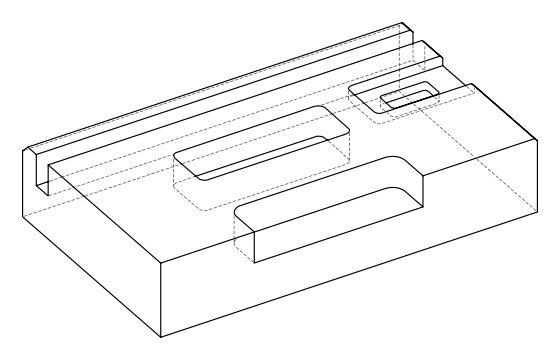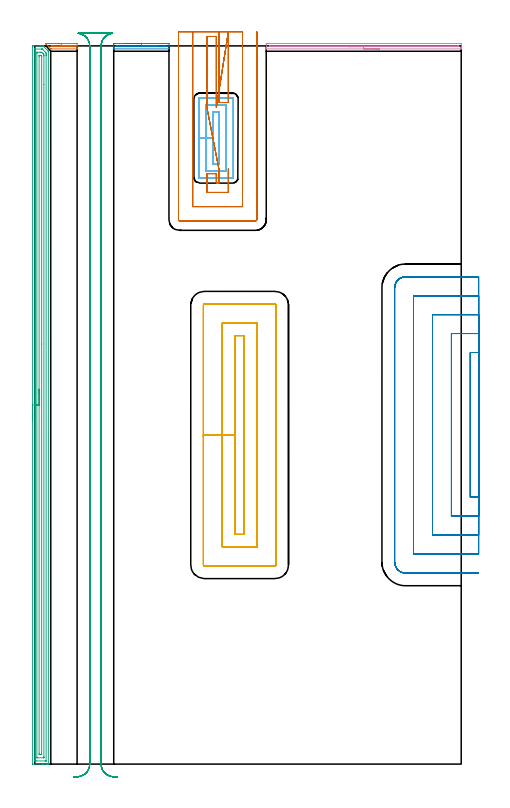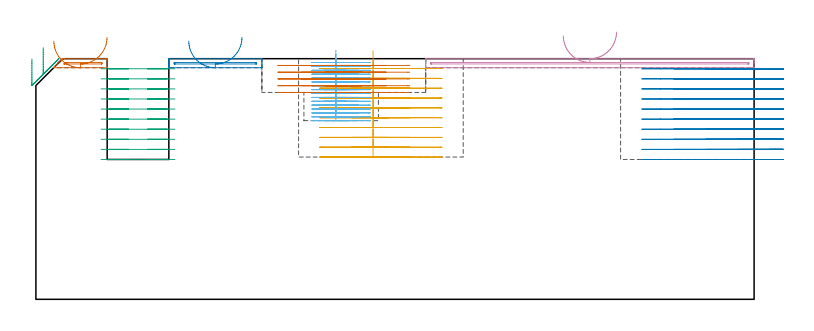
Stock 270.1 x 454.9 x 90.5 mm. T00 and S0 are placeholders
(PLAN: 9 operations, 4 tool changes, 124.4 min)
(1 AREA_MILL | FG_CHAMFER_SURFACE | UGT0205_001 | 0.44 min | 144 mm3)
(2 AREA_MILL_1 | FG_CHAMFER_SURFACE_1 | UGT0205_001 | 0.71 min | 230 mm3)
(3 AREA_MILL_2 | FG_CHAMFER_SURFACE_2 | UGT0205_001 | 14.76 min | 23176 mm3)
(4 AREA_MILL_3 | FG_CHAMFER_SURFACE_3 | UGT0205_001 | 2.12 min | 732 mm3)
(5 MILL_RECTANGULAR_POCKET | POCKET_RECTANGULAR_STRAIGHT | NXT0201_012 | Follow Part, ap 4, ae 75% | 21.76 min | 414283 mm3)
(6 MILL_RECTANGULAR_POCKET_1 | POCKET_RECTANGULAR_STRAIGHT_1 | UGT0201_124 | Follow Part, ap 1.5, ae 75% | 11.98 min | 36951 mm3)
(7 MILL_SLOT | SLOT_PARTIAL_RECTANGULAR | NXT0201_011 | Follow Part, ap 3, ae 75% | 10.03 min | 70949 mm3)
(8 MILL_SLOT_1 | SLOT_PARTIAL_RECTANGULAR_1 | NXT0201_012 | Follow Part, ap 4, ae 75% | 42.77 min | 383954 mm3)
(9 MILL_RECTANGULAR_SLOT | SLOT_RECTANGULAR | NXT0201_012 | Follow Part, ap 4, ae 75% | 19.85 min | 400042 mm3)
(TOOL UGT0205_001 | Chamfer Mill 20 x 3 x 45 deg. | D20 FL50 Z2)
(TOOL NXT0201_012 | ENDMILL 16mm [2P460-1600-NA 1630] | D16 FL38 Z6)
(TOOL UGT0201_124 | Carbide End Mill 6.0 | D6 FL15 Z4)
(TOOL NXT0201_011 | ENDMILL 12mm [2P460-1200-NA 1630] | D12 FL38 Z6)
(OP 1 AREA_MILL)
G17 G21 G94 G90
T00 M6
G54
G17 G0 G90 X6.75 Y456.4 S1061 M3
G43 Z100.5 H0
Z97.1
G94 G1 X6.788 Z96.228 F250.
X6.902 Z95.364
X7.091 Z94.512
X7.353 Z93.68
X7.687 Z92.874
X8.09 Z92.1
X8.558 Z91.364
X9.09 Z90.672
X9.679 Z90.029
X10.322 Z89.44
X11.014 Z88.908
X11.75 Z88.44
X12.524 Z88.037
X13.33 Z87.703
X14.162 Z87.441
X15.014 Z87.252
X15.878 Z87.138
X16.75 Z87.1
X26.789
X26.798 Y456.398 Z87.101
X26.8 Y456.32 Z87.179
Y453.385 Z90.115
Y453.348 Z90.152
X26.79 Y453.007 Z90.493
X26.403 Y453. Z90.5
X10.607
X10.1 Y453.005 Z90.495
X10.095 Y453.007 Z90.493
X10.065 Y453.035 Z90.465
X10.002 Y453.098 Z90.402
X7.049 Y456.051 Z87.449
X6.804 Y456.299 Z87.2
X6.719 Y456.392 Z87.105
X6.804 Y456.4 Z87.1
X16.75
Y454.986 Z88.514
X24.648 Y454.985 Z88.515
X24.743 Y454.984 Z88.516
X24.777 Y454.982 Z88.518
X24.788 Y454.98 Z88.52
X24.791 Y454.952 Z88.548
X24.796 Y454.852 Z88.648
X24.799 Y454.7 Z88.8
X24.797 Y454.624 Z88.876
X24.793 Y454.548 Z88.952
X24.782 Y454.421 Z89.079
X24.648 Y454.418 Z89.082
X24.494 Y454.415 Z89.085
X24.343
X23.77 Y454.414 Z89.086
X12.057
X11.485 Y454.416 Z89.084
X11.328 Y454.418 Z89.082
X11.299 Y454.421 Z89.079
X10.607 Y454.949 Z88.551
X10.586 Y454.971 Z88.529
X10.584 Y454.974 Z88.526
X10.607 Y454.979 Z88.521
X10.764 Y454.982 Z88.518
X11.332 Y454.985 Z88.515
X11.485 Y454.986 Z88.514
X16.75
X17.622 Z88.552
X18.487 Z88.666
X19.338 Z88.855
X20.17 Z89.117
X20.976 Z89.451
X21.75 Z89.854
X22.486 Z90.323
X23.178 Z90.854
X23.821 Z91.443
X24.41 Z92.086
X24.942 Z92.778
X25.41 Z93.514
X25.813 Z94.288
X26.147 Z95.094
X26.409 Z95.926
X26.598 Z96.778
X26.712 Z97.643
X26.75 Z98.514
G0 Z100.5
M5
M2
(OP 2 AREA_MILL_1)
G17 G21 G94 G90
T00 M6
G54
G17 G0 G90 X57.5 Y456.4 S1061 M3
G43 Z100.5 H0
Z97.1
G94 G1 X57.538 Z96.228 F250.
X57.652 Z95.364
X57.841 Z94.512
X58.103 Z93.68
X58.437 Z92.874
X58.84 Z92.1
X59.308 Z91.364
X59.84 Z90.672
X60.429 Z90.029
X61.072 Z89.44
X61.764 Z88.908
X62.5 Z88.44
X63.274 Z88.037
X64.08 Z87.703
X64.912 Z87.441
X65.763 Z87.252
X66.628 Z87.138
X67.5 Z87.1
X84.421
X84.671 Y456.398 Z87.102
X84.998 Y456.391 Z87.105
X85. Y456.278 Z87.219
Y455.138 Z88.358
Y454.611 Z88.888
Y453.912 Z89.587
Y453.231 Z90.267
X84.998 Y453.114 Z90.378
X84.99 Y453.002 Z90.489
X84.866 Y453. Z90.5
X50.134
X50.01 Y453.002 Z90.489
X50.002 Y453.114 Z90.378
X50. Y453.231 Z90.267
Y453.912 Z89.587
Y454.611 Z88.888
Y455.138 Z88.358
Y455.402 Z88.095
Y456.015 Z87.482
Y456.278 Z87.219
X50.002 Y456.391 Z87.105
X50.329 Y456.4 Z87.1
X67.5
Y454.986 Z88.514
X82.64 Y454.985 Z88.515
X82.797 Y454.983 Z88.517
X82.965 Y454.979 Z88.521
X82.99 Y454.925 Z88.575
X82.997 Y454.787 Z88.713
X82.996 Y454.523 Z88.977
X82.994 Y454.464 Z89.036
X82.99 Y454.423 Z89.077
X82.929 Y454.421 Z89.079
X82.64 Y454.416 Z89.084
X82.484 Y454.415 Z89.085
X82.33 Y454.414 Z89.086
X52.941
X52.36 Y454.416 Z89.084
X52.202 Y454.417 Z89.083
X52.035 Y454.421 Z89.079
X52.01 Y454.475 Z89.025
X52.004 Y454.612 Z88.888
X52.009 Y454.856 Z88.644
X52.013 Y454.979 Z88.521
X52.046 Y454.981 Z88.519
X52.129 Y454.984 Z88.516
X52.297 Y454.985 Z88.515
X52.36 Y454.986 Z88.514
X67.5
X68.372 Z88.552
X69.236 Z88.666
X70.088 Z88.855
X70.92 Z89.117
X71.726 Z89.451
X72.5 Z89.854
X73.236 Z90.323
X73.928 Z90.854
X74.571 Z91.443
X75.16 Z92.086
X75.692 Z92.778
X76.16 Z93.514
X76.563 Z94.288
X76.897 Z95.094
X77.159 Z95.926
X77.348 Z96.778
X77.462 Z97.643
X77.5 Z98.514
G0 Z100.5
M5
M2
(OP 3 AREA_MILL_2)
G17 G21 G94 G90
T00 M6
G54
G17 G0 G90 X-1.5 Y217.45 S1061 M3
G43 Z100.5 H0
Z90.4
G94 G1 Y217.488 Z89.528 F250.
Y217.602 Z88.663
Y217.791 Z87.812
Y218.053 Z86.98
Y218.387 Z86.174
Y218.79 Z85.4
Y219.258 Z84.664
Y219.79 Z83.972
Y220.379 Z83.329
Y221.022 Z82.74
Y221.714 Z82.208
Y222.45 Z81.74
Y223.224 Z81.337
Y224.03 Z81.003
Y224.862 Z80.741
Y225.714 Z80.552
Y226.578 Z80.438
Y227.45 Z80.4
Y453.986
X-1.499 Y454.286 Z80.401
X-1.493 Y454.872 Z80.404
X-1.491 Y454.893 Z80.405
X-0.908 Y454.9 Z80.989
X1.767 Z83.662
X3.216 Z85.112
X3.55 Z85.445
X4.218 Z86.118
X4.999 Z86.898
X5.052 Z86.949
X5.169 Y454.897 Z87.061
X5.212 Y454.89 Z87.104
X5.333 Y454.767 Z87.231
X5.368 Y454.733 Z87.266
X8.453 Y451.647 Z90.352
X8.493 Y451.607 Z90.392
X8.595 Y451.505 Z90.491
X8.6 Y450.714 Z90.5
Y0.167
X8.597 Y0.01 Z90.488
X8.547 Y0.008 Z90.439
X8.156 Y0. Z90.055
X7.784 Z89.684
X7.116 Z89.011
X5.89 Z87.787
X5.333 Z87.227
X4.72 Z86.615
X-1.187 Y0.001 Z80.711
X-1.492 Y0.01 Z80.406
X-1.499 Y0.314 Z80.399
Y0.329
X-1.5 Y227.45 Z80.4
X-0.086 Z81.814
X-0.085 Y452.64 Z81.815
X-0.082 Y452.779 Z81.818
X-0.079 Y452.87 Z81.821
X-0.073 Y452.891 Z81.827
X-0.065 Y452.893 Z81.835
X-0.016 Y452.896 Z81.884
X0.476 Y452.9 Z82.376
X4.442 Y452.899 Z86.342
X4.575 Y452.897 Z86.475
X4.681 Y452.893 Z86.581
X4.749 Y452.889 Z86.649
X4.792 Y452.848 Z86.692
X5.149 Y452.5 Z87.049
X6.225 Y451.425 Z88.125
X6.932 Y450.714 Z88.832
X7.116 Y450.522 Z89.016
X7.179 Y449.821 Z89.079
X7.182 Y449.755 Z89.082
X7.186 Y448.928 Z89.086
Y448.858
X7.185 Y2.261 Z89.085
X7.182 Y2.121 Z89.082
X7.179 Y2.03 Z89.079
X7.173 Y2.009 Z89.073
X7.165 Y2.007 Z89.065
X7.116 Y2.004 Z89.016
X6.624 Y2. Z88.524
X0.875 Z82.775
X0.382 Y2.001 Z82.282
X-0.016 Y2.008 Z81.884
X-0.067 Y2.01 Z81.833
X-0.079 Y2.191 Z81.821
X-0.084 Y2.33 Z81.816
X-0.085 Y2.4 Z81.815
X-0.086 Y227.45 Z81.814
X1.328 Z83.228
X1.329 Y450.26 Z83.229
X1.331 Y450.714 Z83.231
X1.333 Y450.823 Z83.233
X1.335 Y450.874 Z83.235
X1.346 Y450.89 Z83.246
X1.396 Y450.893 Z83.296
X1.582 Y450.899 Z83.482
X3.365 Z85.265
X3.55 Y450.898 Z85.45
X4.266 Y450.89 Z86.166
X4.442 Y450.75 Z86.342
X4.484 Y450.714 Z86.384
X5.333 Y449.866 Z87.233
X5.377 Y449.821 Z87.277
X5.764 Y449.389 Z87.664
X5.768 Y448.928 Z87.668
X5.771 Y448.489 Z87.671
X5.772 Y430.31 Z87.672
X5.771 Y4.64 Z87.671
X5.769 Y4.186 Z87.669
X5.767 Y4.077 Z87.667
X5.765 Y4.026 Z87.665
X5.754 Y4.01 Z87.654
X5.704 Y4.007 Z87.604
X5.518 Y4.001 Z87.418
X1.581 Z83.481
X1.457 Y4.003 Z83.357
X1.359 Y4.007 Z83.259
X1.334 Y4.011 Z83.234
X1.332 Y4.016 Z83.232
X1.33 Y4.04 Z83.23
X1.329 Y4.186 Z83.229
X1.328 Y227.45 Z83.228
X2.743 Z84.643
Y448.035
X2.748 Y448.838 Z84.648
X2.749 Y448.888 Z84.649
X2.795 Y448.891 Z84.695
X2.902 Y448.896 Z84.802
X3.118 Y448.899 Z85.018
X3.55 Y448.9 Z85.45
X3.578 Z85.478
X3.786 Y448.893 Z85.686
X3.836 Y448.89 Z85.736
X3.896 Y448.843 Z85.796
X3.983 Y448.762 Z85.883
X4.112 Y448.635 Z86.012
X4.257 Y448.487 Z86.157
X4.35 Y448.389 Z86.25
X4.352 Y448.302 Z86.252
X4.356 Y448.12 Z86.256
X4.357 Y266.033 Z86.257
Y6.865
X4.352 Y6.062 Z86.252
X4.35 Y6.012 Z86.25
X4.305 Y6.009 Z86.205
X4.198 Y6.004 Z86.098
X3.982 Y6.001 Z85.882
X3.55 Y6. Z85.45
X3.106 Y6.001 Z85.006
X2.898 Y6.004 Z84.798
X2.794 Y6.007 Z84.694
X2.75 Y6.011 Z84.65
X2.743 Y6.865 Z84.643
Y227.45
Y228.322 Z84.681
Y229.186 Z84.795
Y230.038 Z84.983
Y230.87 Z85.246
Y231.676 Z85.58
Y232.45 Z85.982
Y233.186 Z86.451
Y233.878 Z86.982
Y234.521 Z87.572
Y235.11 Z88.215
Y235.642 Z88.907
Y236.11 Z89.643
Y236.513 Z90.416
Y236.847 Z91.222
Y237.109 Z92.054
Y237.298 Z92.906
Y237.412 Z93.771
Y237.45 Z94.643
G0 Z100.5
M5
M2
(OP 4 AREA_MILL_3)
G17 G21 G94 G90
T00 M6
G54
G17 G0 G90 X218.35 Y453. S1061 M3
G43 Z100.5 H0
G94 G1 X218.312 Z99.628 F250.
X218.198 Z98.763
X218.009 Z97.912
X217.747 Z97.08
X217.413 Z96.274
X217.01 Z95.5
X216.541 Z94.764
X216.01 Z94.072
X215.421 Z93.429
X214.778 Z92.84
X214.086 Z92.308
X213.35 Z91.84
X212.576 Z91.437
X211.77 Z91.103
X210.938 Z90.841
X210.086 Z90.652
X209.222 Z90.538
X208.35 Z90.5
X146.761
X146.61 Y453.002 Z90.488
X146.602 Y453.137 Z90.355
X146.6 Y453.278 Z90.221
Y453.629 Z89.871
Y454.262 Z89.233
Y455.455 Z88.042
X146.605 Y456.015 Z87.479
X146.61 Y456.391 Z87.104
X146.82 Y456.396 Z87.101
X147.207 Y456.4 Z87.1
X269.493
X269.883 Y456.398 Z87.098
X270.089 Y456.397 Z87.097
X270.098 Y456.396 Z87.099
X270.1 Y456.383 Z87.111
Y454.578 Z88.918
Y454.262 Z89.233
Y453.629 Z89.871
Y453.278 Z90.221
X270.098 Y453.137 Z90.355
X270.09 Y453.002 Z90.488
X269.939 Y453. Z90.5
X208.35
Y454.414 Z89.086
X148.993 Y454.415 Z89.085
X148.835 Y454.416 Z89.084
X148.645 Y454.421 Z89.079
X148.609 Y454.425 Z89.075
X148.605 Y454.45 Z89.05
X148.603 Y454.479 Z89.021
X148.601 Y454.646 Z88.854
X148.607 Y454.949 Z88.551
X148.61 Y454.981 Z88.519
X148.612 Y454.982 Z88.518
X148.631 Y454.984 Z88.516
X148.673 Y454.985 Z88.515
X148.757 Y454.986 Z88.514
X267.707 Y454.985 Z88.515
X267.865 Y454.984 Z88.516
X268.055 Y454.979 Z88.521
X268.091 Y454.975 Z88.525
X268.095 Y454.95 Z88.55
X268.097 Y454.921 Z88.579
X268.099 Y454.753 Z88.747
X268.096 Y454.507 Z88.993
X268.093 Y454.444 Z89.056
X268.091 Y454.425 Z89.075
X268.069 Y454.421 Z89.079
X267.998 Y454.419 Z89.081
X267.707 Y454.415 Z89.085
X267.552 Y454.414 Z89.086
X208.35
X207.478 Z89.124
X206.613 Z89.238
X205.762 Z89.427
X204.93 Z89.689
X204.124 Z90.023
X203.35 Z90.426
X202.614 Z90.894
X201.922 Z91.425
X201.279 Z92.015
X200.69 Z92.658
X200.158 Z93.35
X199.69 Z94.086
X199.287 Z94.86
X198.953 Z95.666
X198.691 Z96.498
X198.502 Z97.349
X198.388 Z98.214
X198.35 Z99.086
G0 Z100.5
M5
M2
(OP 5 MILL_RECTANGULAR_POCKET)
G17 G21 G94 G90
T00 M6
G54
G17 G0 G90 X126.8 Y233.455 S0 M3
G43 Z100.5 H1
Z93.5
G94 G1 Y208.45 Z86.8 F250.
Y145.5 F500.
X132.7
Y271.4
X126.8
Y208.45
X118.8
Y137.5
X140.7
Y279.4
X118.8
Y208.45
X106.8
Y126.2
G3 X107.5 Y125.5 R0.7
G1 X152.
G3 X152.7 Y126.2 R0.7
G1 Y290.7
G3 X152. Y291.4 R0.7
G1 X107.5
G3 X106.8 Y290.7 R0.7
G1 Y208.45
Y207.45
G0 X126.8 Y233.455 Z89.8
G1 Y208.45 Z83.1 F250.
Y145.5 F500.
X132.7
Y271.4
X126.8
Y208.45
X118.8
Y137.5
X140.7
Y279.4
X118.8
Y208.45
X106.8
Y126.2
G3 X107.5 Y125.5 R0.7
G1 X152.
G3 X152.7 Y126.2 R0.7
G1 Y290.7
G3 X152. Y291.4 R0.7
G1 X107.5
G3 X106.8 Y290.7 R0.7
G1 Y208.45
Y207.45
G0 X126.8 Y233.455 Z86.1
G1 Y208.45 Z79.4 F250.
Y145.5 F500.
X132.7
Y271.4
X126.8
Y208.45
X118.8
Y137.5
X140.7
Y279.4
X118.8
Y208.45
X106.8
Y126.2
G3 X107.5 Y125.5 R0.7
G1 X152.
G3 X152.7 Y126.2 R0.7
G1 Y290.7
G3 X152. Y291.4 R0.7
G1 X107.5
G3 X106.8 Y290.7 R0.7
G1 Y208.45
Y207.45
G0 X126.8 Y233.455 Z82.4
G1 Y208.45 Z75.7 F250.
Y145.5 F500.
X132.7
Y271.4
X126.8
Y208.45
X118.8
Y137.5
X140.7
Y279.4
X118.8
Y208.45
X106.8
Y126.2
G3 X107.5 Y125.5 R0.7
G1 X152.
G3 X152.7 Y126.2 R0.7
G1 Y290.7
G3 X152. Y291.4 R0.7
G1 X107.5
G3 X106.8 Y290.7 R0.7
G1 Y208.45
Y207.45
G0 X126.8 Y233.455 Z78.7
G1 Y208.45 Z72. F250.
Y145.5 F500.
X132.7
Y271.4
X126.8
Y208.45
X118.8
Y137.5
X140.7
Y279.4
X118.8
Y208.45
X106.8
Y126.2
G3 X107.5 Y125.5 R0.7
G1 X152.
G3 X152.7 Y126.2 R0.7
G1 Y290.7
G3 X152. Y291.4 R0.7
G1 X107.5
G3 X106.8 Y290.7 R0.7
G1 Y208.45
Y207.45
G0 X126.8 Y233.455 Z75.
G1 Y208.45 Z68.3 F250.
Y145.5 F500.
X132.7
Y271.4
X126.8
Y208.45
X118.8
Y137.5
X140.7
Y279.4
X118.8
Y208.45
X106.8
Y126.2
G3 X107.5 Y125.5 R0.7
G1 X152.
G3 X152.7 Y126.2 R0.7
G1 Y290.7
G3 X152. Y291.4 R0.7
G1 X107.5
G3 X106.8 Y290.7 R0.7
G1 Y208.45
Y207.45
G0 X126.8 Y233.455 Z71.3
G1 Y208.45 Z64.6 F250.
Y145.5 F500.
X132.7
Y271.4
X126.8
Y208.45
X118.8
Y137.5
X140.7
Y279.4
X118.8
Y208.45
X106.8
Y126.2
G3 X107.5 Y125.5 R0.7
G1 X152.
G3 X152.7 Y126.2 R0.7
G1 Y290.7
G3 X152. Y291.4 R0.7
G1 X107.5
G3 X106.8 Y290.7 R0.7
G1 Y208.45
Y207.45
G0 X126.8 Y233.455 Z67.6
G1 Y208.45 Z60.9 F250.
Y145.5 F500.
X132.7
Y271.4
X126.8
Y208.45
X118.8
Y137.5
X140.7
Y279.4
X118.8
Y208.45
X106.8
Y126.2
G3 X107.5 Y125.5 R0.7
G1 X152.
G3 X152.7 Y126.2 R0.7
G1 Y290.7
G3 X152. Y291.4 R0.7
G1 X107.5
G3 X106.8 Y290.7 R0.7
G1 Y208.45
Y207.45
G0 X126.8 Y233.455 Z63.9
G1 Y208.45 Z57.2 F250.
Y145.5 F500.
X132.7
Y271.4
X126.8
Y208.45
X118.8
Y137.5
X140.7
Y279.4
X118.8
Y208.45
X106.8
Y126.2
G3 X107.5 Y125.5 R0.7
G1 X152.
G3 X152.7 Y126.2 R0.7
G1 Y290.7
G3 X152. Y291.4 R0.7
G1 X107.5
G3 X106.8 Y290.7 R0.7
G1 Y208.45
Y207.45
G0 X126.8 Y233.455 Z60.2
G1 Y208.45 Z53.5 F250.
Y145.5 F500.
X132.7
Y271.4
X126.8
Y208.45
X118.8
Y137.5
X140.7
Y279.4
X118.8
Y208.45
X106.8
Y126.2
G3 X107.5 Y125.5 R0.7
G1 X152.
G3 X152.7 Y126.2 R0.7
G1 Y290.7
G3 X152. Y291.4 R0.7
G1 X107.5
G3 X106.8 Y290.7 R0.7
G1 Y208.45
Y207.45
G0 Z100.5
M5
M2
(OP 6 MILL_RECTANGULAR_POCKET_1)
G17 G21 G94 G90
T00 M6
G54
G17 G0 G90 X112.931 Y413. S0 M3
G43 Z100.5 H0
Z93.5
G94 G1 X112.8 Z93.465 F250.
Y396.5 Z89.044
Y380. F500.
X116.8
Y413.
X112.8
Y396.5
X108.3
Y375.5
X121.3
Y417.5
X108.3
Y396.5
X103.8
Y371.6
G3 X104.4 Y371. R0.6
G1 X125.2
G3 X125.8 Y371.6 R0.6
G1 Y421.4
G3 X125.2 Y422. R0.6
G1 X104.4
G3 X103.8 Y421.4 R0.6
G1 Y396.5
Y395.5
G0 X112.931 Y413. Z92.044
G1 X112.8 Z92.009 F250.
Y396.5 Z87.587
Y380. F500.
X116.8
Y413.
X112.8
Y396.5
X108.3
Y375.5
X121.3
Y417.5
X108.3
Y396.5
X103.8
Y371.6
G3 X104.4 Y371. R0.6
G1 X125.2
G3 X125.8 Y371.6 R0.6
G1 Y421.4
G3 X125.2 Y422. R0.6
G1 X104.4
G3 X103.8 Y421.4 R0.6
G1 Y396.5
Y395.5
G0 X112.931 Y413. Z90.587
G1 X112.8 Z90.552 F250.
Y396.5 Z86.131
Y380. F500.
X116.8
Y413.
X112.8
Y396.5
X108.3
Y375.5
X121.3
Y417.5
X108.3
Y396.5
X103.8
Y371.6
G3 X104.4 Y371. R0.6
G1 X125.2
G3 X125.8 Y371.6 R0.6
G1 Y421.4
G3 X125.2 Y422. R0.6
G1 X104.4
G3 X103.8 Y421.4 R0.6
G1 Y396.5
Y395.5
G0 X112.931 Y413. Z89.131
G1 X112.8 Z89.096 F250.
Y396.5 Z84.675
Y380. F500.
X116.8
Y413.
X112.8
Y396.5
X108.3
Y375.5
X121.3
Y417.5
X108.3
Y396.5
X103.8
Y371.6
G3 X104.4 Y371. R0.6
G1 X125.2
G3 X125.8 Y371.6 R0.6
G1 Y421.4
G3 X125.2 Y422. R0.6
G1 X104.4
G3 X103.8 Y421.4 R0.6
G1 Y396.5
Y395.5
G0 X112.931 Y413. Z87.675
G1 X112.8 Z87.64 F250.
Y396.5 Z83.219
Y380. F500.
X116.8
Y413.
X112.8
Y396.5
X108.3
Y375.5
X121.3
Y417.5
X108.3
Y396.5
X103.8
Y371.6
G3 X104.4 Y371. R0.6
G1 X125.2
G3 X125.8 Y371.6 R0.6
G1 Y421.4
G3 X125.2 Y422. R0.6
G1 X104.4
G3 X103.8 Y421.4 R0.6
G1 Y396.5
Y395.5
G0 X112.931 Y413. Z86.219
G1 X112.8 Z86.184 F250.
Y396.5 Z81.762
Y380. F500.
X116.8
Y413.
X112.8
Y396.5
X108.3
Y375.5
X121.3
Y417.5
X108.3
Y396.5
X103.8
Y371.6
G3 X104.4 Y371. R0.6
G1 X125.2
G3 X125.8 Y371.6 R0.6
G1 Y421.4
G3 X125.2 Y422. R0.6
G1 X104.4
G3 X103.8 Y421.4 R0.6
G1 Y396.5
Y395.5
G0 X112.931 Y413. Z84.762
G1 X112.8 Z84.727 F250.
Y396.5 Z80.306
Y380. F500.
X116.8
Y413.
X112.8
Y396.5
X108.3
Y375.5
X121.3
Y417.5
X108.3
Y396.5
X103.8
Y371.6
G3 X104.4 Y371. R0.6
G1 X125.2
G3 X125.8 Y371.6 R0.6
G1 Y421.4
G3 X125.2 Y422. R0.6
G1 X104.4
G3 X103.8 Y421.4 R0.6
G1 Y396.5
Y395.5
G0 X112.931 Y413. Z83.306
G1 X112.8 Z83.271 F250.
Y396.5 Z78.85
Y380. F500.
X116.8
Y413.
X112.8
Y396.5
X108.3
Y375.5
X121.3
Y417.5
X108.3
Y396.5
X103.8
Y371.6
G3 X104.4 Y371. R0.6
G1 X125.2
G3 X125.8 Y371.6 R0.6
G1 Y421.4
G3 X125.2 Y422. R0.6
G1 X104.4
G3 X103.8 Y421.4 R0.6
G1 Y396.5
Y395.5
G0 X112.931 Y413. Z81.85
G1 X112.8 Z81.815 F250.
Y396.5 Z77.394
Y380. F500.
X116.8
Y413.
X112.8
Y396.5
X108.3
Y375.5
X121.3
Y417.5
X108.3
Y396.5
X103.8
Y371.6
G3 X104.4 Y371. R0.6
G1 X125.2
G3 X125.8 Y371.6 R0.6
G1 Y421.4
G3 X125.2 Y422. R0.6
G1 X104.4
G3 X103.8 Y421.4 R0.6
G1 Y396.5
Y395.5
G0 X112.931 Y413. Z80.394
G1 X112.8 Z80.359 F250.
Y396.5 Z75.937
Y380. F500.
X116.8
Y413.
X112.8
Y396.5
X108.3
Y375.5
X121.3
Y417.5
X108.3
Y396.5
X103.8
Y371.6
G3 X104.4 Y371. R0.6
G1 X125.2
G3 X125.8 Y371.6 R0.6
G1 Y421.4
G3 X125.2 Y422. R0.6
G1 X104.4
G3 X103.8 Y421.4 R0.6
G1 Y396.5
Y395.5
G0 X112.931 Y413. Z78.937
G1 X112.8 Z78.902 F250.
Y396.5 Z74.481
Y380. F500.
X116.8
Y413.
X112.8
Y396.5
X108.3
Y375.5
X121.3
Y417.5
X108.3
Y396.5
X103.8
Y371.6
G3 X104.4 Y371. R0.6
G1 X125.2
G3 X125.8 Y371.6 R0.6
G1 Y421.4
G3 X125.2 Y422. R0.6
G1 X104.4
G3 X103.8 Y421.4 R0.6
G1 Y396.5
Y395.5
G0 X112.931 Y413. Z77.481
G1 X112.8 Z77.446 F250.
Y396.5 Z73.025
Y380. F500.
X116.8
Y413.
X112.8
Y396.5
X108.3
Y375.5
X121.3
Y417.5
X108.3
Y396.5
X103.8
Y371.6
G3 X104.4 Y371. R0.6
G1 X125.2
G3 X125.8 Y371.6 R0.6
G1 Y421.4
G3 X125.2 Y422. R0.6
G1 X104.4
G3 X103.8 Y421.4 R0.6
G1 Y396.5
Y395.5
G0 X112.931 Y413. Z76.025
G1 X112.8 Z75.99 F250.
Y396.5 Z71.569
Y380. F500.
X116.8
Y413.
X112.8
Y396.5
X108.3
Y375.5
X121.3
Y417.5
X108.3
Y396.5
X103.8
Y371.6
G3 X104.4 Y371. R0.6
G1 X125.2
G3 X125.8 Y371.6 R0.6
G1 Y421.4
G3 X125.2 Y422. R0.6
G1 X104.4
G3 X103.8 Y421.4 R0.6
G1 Y396.5
Y395.5
G0 X112.931 Y413. Z74.569
G1 X112.8 Z74.534 F250.
Y396.5 Z70.112
Y380. F500.
X116.8
Y413.
X112.8
Y396.5
X108.3
Y375.5
X121.3
Y417.5
X108.3
Y396.5
X103.8
Y371.6
G3 X104.4 Y371. R0.6
G1 X125.2
G3 X125.8 Y371.6 R0.6
G1 Y421.4
G3 X125.2 Y422. R0.6
G1 X104.4
G3 X103.8 Y421.4 R0.6
G1 Y396.5
Y395.5
G0 X112.931 Y413. Z73.112
G1 X112.8 Z73.077 F250.
Y396.5 Z68.656
Y380. F500.
X116.8
Y413.
X112.8
Y396.5
X108.3
Y375.5
X121.3
Y417.5
X108.3
Y396.5
X103.8
Y371.6
G3 X104.4 Y371. R0.6
G1 X125.2
G3 X125.8 Y371.6 R0.6
G1 Y421.4
G3 X125.2 Y422. R0.6
G1 X104.4
G3 X103.8 Y421.4 R0.6
G1 Y396.5
Y395.5
G0 X112.931 Y413. Z71.656
G1 X112.8 Z71.621 F250.
Y396.5 Z67.2
Y380. F500.
X116.8
Y413.
X112.8
Y396.5
X108.3
Y375.5
X121.3
Y417.5
X108.3
Y396.5
X103.8
Y371.6
G3 X104.4 Y371. R0.6
G1 X125.2
G3 X125.8 Y371.6 R0.6
G1 Y421.4
G3 X125.2 Y422. R0.6
G1 X104.4
G3 X103.8 Y421.4 R0.6
G1 Y396.5
Y395.5
G0 Z100.5
M5
M2
(OP 7 MILL_SLOT)
G17 G21 G94 G90
T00 M6
G54
G17 G0 G90 X116.6 Y463.9 S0 M3
G43 Z100.5 H1
Z87.96
G94 G1 Y460.9 F250.
Y419. F500.
X122.6
Y460.9
Y463.9 F250.
X115. Y416. F500.
Y419. F250.
Y460.9 F500.
X109.
Y419.
Y416. F250.
X116.6 Y377. F500.
Y374. F250.
Y368.1 F500.
X115.
Y374.
X109.
Y362.1
X122.6
Y374.
Y377. F250.
G0 Z100.5
X100. Y463.9
Z87.96
G1 Y460.9
Y353.1 F500.
X131.6
Y460.9
Y463.9 F250.
X91.
Y460.9
Y344.8 F500.
G3 X91.7 Y344.1 R0.7
G1 X139.9
G3 X140.6 Y344.8 R0.7
G1 Y460.9
Y463.9 F250.
G0 X116.6 Z85.42
G1 Y460.9
Y419. F500.
X122.6
Y460.9
Y463.9 F250.
X115. Y416. F500.
Y419. F250.
Y460.9 F500.
X109.
Y419.
Y416. F250.
X116.6 Y377. F500.
Y374. F250.
Y368.1 F500.
X115.
Y374.
X109.
Y362.1
X122.6
Y374.
Y377. F250.
G0 Z100.5
X100. Y463.9
Z85.42
G1 Y460.9
Y353.1 F500.
X131.6
Y460.9
Y463.9 F250.
X91.
Y460.9
Y344.8 F500.
G3 X91.7 Y344.1 R0.7
G1 X139.9
G3 X140.6 Y344.8 R0.7
G1 Y460.9
Y463.9 F250.
G0 X116.6 Z82.88
G1 Y460.9
Y419. F500.
X122.6
Y460.9
Y463.9 F250.
X115. Y416. F500.
Y419. F250.
Y460.9 F500.
X109.
Y419.
Y416. F250.
X116.6 Y377. F500.
Y374. F250.
Y368.1 F500.
X115.
Y374.
X109.
Y362.1
X122.6
Y374.
Y377. F250.
G0 Z100.5
X100. Y463.9
Z82.88
G1 Y460.9
Y353.1 F500.
X131.6
Y460.9
Y463.9 F250.
X91.
Y460.9
Y344.8 F500.
G3 X91.7 Y344.1 R0.7
G1 X139.9
G3 X140.6 Y344.8 R0.7
G1 Y460.9
Y463.9 F250.
G0 X116.6 Z80.34
G1 Y460.9
Y419. F500.
X122.6
Y460.9
Y463.9 F250.
X115. Y416. F500.
Y419. F250.
Y460.9 F500.
X109.
Y419.
Y416. F250.
X116.6 Y377. F500.
Y374. F250.
Y368.1 F500.
X115.
Y374.
X109.
Y362.1
X122.6
Y374.
Y377. F250.
G0 Z100.5
X100. Y463.9
Z80.34
G1 Y460.9
Y353.1 F500.
X131.6
Y460.9
Y463.9 F250.
X91.
Y460.9
Y344.8 F500.
G3 X91.7 Y344.1 R0.7
G1 X139.9
G3 X140.6 Y344.8 R0.7
G1 Y460.9
Y463.9 F250.
G0 X116.6 Z77.8
G1 Y460.9
Y419. F500.
X122.6
Y460.9
Y463.9 F250.
X115. Y416. F500.
Y419. F250.
Y460.9 F500.
X109.
Y419.
Y416. F250.
X116.6 Y377. F500.
Y374. F250.
Y368.1 F500.
X115.
Y374.
X109.
Y362.1
X122.6
Y374.
Y377. F250.
G0 Z100.5
X100. Y463.9
Z77.8
G1 Y460.9
Y353.1 F500.
X131.6
Y460.9
Y463.9 F250.
X91.
Y460.9
Y344.8 F500.
G3 X91.7 Y344.1 R0.7
G1 X139.9
G3 X140.6 Y344.8 R0.7
G1 Y460.9
Y463.9 F250.
G0 Z100.5
M5
M2
(OP 8 MILL_SLOT_1)
G17 G21 G94 G90
T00 M6
G54
G17 G0 G90 X281.1 Y260.7 S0 M3
G43 Z100.5 H1
Z86.71
G94 G1 X278.1 F250.
X275.9 F500.
Y169.
X278.1
X281.1 F250.
Y272.7
X278.1
X263.9 F500.
Y157.
X278.1
X281.1 F250.
Y284.7
X278.1
X251.9 F500.
Y145.
X278.1
X281.1 F250.
Y296.7
X278.1
X239.9 F500.
Y133.
X278.1
X281.1 F250.
Y308.7
X278.1
X234.9 F500.
G3 X227.9 Y301.7 R7.
G1 Y128.
G3 X234.9 Y121. R7.
G1 X278.1
X281.1 F250.
G0 Y260.7 Z82.92
G1 X278.1
X275.9 F500.
Y169.
X278.1
X281.1 F250.
Y272.7
X278.1
X263.9 F500.
Y157.
X278.1
X281.1 F250.
Y284.7
X278.1
X251.9 F500.
Y145.
X278.1
X281.1 F250.
Y296.7
X278.1
X239.9 F500.
Y133.
X278.1
X281.1 F250.
Y308.7
X278.1
X234.9 F500.
G3 X227.9 Y301.7 R7.
G1 Y128.
G3 X234.9 Y121. R7.
G1 X278.1
X281.1 F250.
G0 Y260.7 Z79.13
G1 X278.1
X275.9 F500.
Y169.
X278.1
X281.1 F250.
Y272.7
X278.1
X263.9 F500.
Y157.
X278.1
X281.1 F250.
Y284.7
X278.1
X251.9 F500.
Y145.
X278.1
X281.1 F250.
Y296.7
X278.1
X239.9 F500.
Y133.
X278.1
X281.1 F250.
Y308.7
X278.1
X234.9 F500.
G3 X227.9 Y301.7 R7.
G1 Y128.
G3 X234.9 Y121. R7.
G1 X278.1
X281.1 F250.
G0 Y260.7 Z75.34
G1 X278.1
X275.9 F500.
Y169.
X278.1
X281.1 F250.
Y272.7
X278.1
X263.9 F500.
Y157.
X278.1
X281.1 F250.
Y284.7
X278.1
X251.9 F500.
Y145.
X278.1
X281.1 F250.
Y296.7
X278.1
X239.9 F500.
Y133.
X278.1
X281.1 F250.
Y308.7
X278.1
X234.9 F500.
G3 X227.9 Y301.7 R7.
G1 Y128.
G3 X234.9 Y121. R7.
G1 X278.1
X281.1 F250.
G0 Y260.7 Z71.55
G1 X278.1
X275.9 F500.
Y169.
X278.1
X281.1 F250.
Y272.7
X278.1
X263.9 F500.
Y157.
X278.1
X281.1 F250.
Y284.7
X278.1
X251.9 F500.
Y145.
X278.1
X281.1 F250.
Y296.7
X278.1
X239.9 F500.
Y133.
X278.1
X281.1 F250.
Y308.7
X278.1
X234.9 F500.
G3 X227.9 Y301.7 R7.
G1 Y128.
G3 X234.9 Y121. R7.
G1 X278.1
X281.1 F250.
G0 Y260.7 Z67.76
G1 X278.1
X275.9 F500.
Y169.
X278.1
X281.1 F250.
Y272.7
X278.1
X263.9 F500.
Y157.
X278.1
X281.1 F250.
Y284.7
X278.1
X251.9 F500.
Y145.
X278.1
X281.1 F250.
Y296.7
X278.1
X239.9 F500.
Y133.
X278.1
X281.1 F250.
Y308.7
X278.1
X234.9 F500.
G3 X227.9 Y301.7 R7.
G1 Y128.
G3 X234.9 Y121. R7.
G1 X278.1
X281.1 F250.
G0 Y260.7 Z63.97
G1 X278.1
X275.9 F500.
Y169.
X278.1
X281.1 F250.
Y272.7
X278.1
X263.9 F500.
Y157.
X278.1
X281.1 F250.
Y284.7
X278.1
X251.9 F500.
Y145.
X278.1
X281.1 F250.
Y296.7
X278.1
X239.9 F500.
Y133.
X278.1
X281.1 F250.
Y308.7
X278.1
X234.9 F500.
G3 X227.9 Y301.7 R7.
G1 Y128.
G3 X234.9 Y121. R7.
G1 X278.1
X281.1 F250.
G0 Y260.7 Z60.18
G1 X278.1
X275.9 F500.
Y169.
X278.1
X281.1 F250.
Y272.7
X278.1
X263.9 F500.
Y157.
X278.1
X281.1 F250.
Y284.7
X278.1
X251.9 F500.
Y145.
X278.1
X281.1 F250.
Y296.7
X278.1
X239.9 F500.
Y133.
X278.1
X281.1 F250.
Y308.7
X278.1
X234.9 F500.
G3 X227.9 Y301.7 R7.
G1 Y128.
G3 X234.9 Y121. R7.
G1 X278.1
X281.1 F250.
G0 Y260.7 Z56.39
G1 X278.1
X275.9 F500.
Y169.
X278.1
X281.1 F250.
Y272.7
X278.1
X263.9 F500.
Y157.
X278.1
X281.1 F250.
Y284.7
X278.1
X251.9 F500.
Y145.
X278.1
X281.1 F250.
Y296.7
X278.1
X239.9 F500.
Y133.
X278.1
X281.1 F250.
Y308.7
X278.1
X234.9 F500.
G3 X227.9 Y301.7 R7.
G1 Y128.
G3 X234.9 Y121. R7.
G1 X278.1
X281.1 F250.
G0 Y260.7 Z52.6
G1 X278.1
X275.9 F500.
Y169.
X278.1
X281.1 F250.
Y272.7
X278.1
X263.9 F500.
Y157.
X278.1
X281.1 F250.
Y284.7
X278.1
X251.9 F500.
Y145.
X278.1
X281.1 F250.
Y296.7
X278.1
X239.9 F500.
Y133.
X278.1
X281.1 F250.
Y308.7
X278.1
X234.9 F500.
G3 X227.9 Y301.7 R7.
G1 Y128.
G3 X234.9 Y121. R7.
G1 X278.1
X281.1 F250.
G0 Z100.5
M5
M2
(OP 9 MILL_RECTANGULAR_SLOT)
G17 G21 G94 G90
T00 M6
G54
G17 G0 G90 X52.297 Y-8.23 S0 M3
G43 Z100.5 H1
Z86.71
G94 G1 X49.308 Y-7.97 F250.
G2 X42. Y0. R8. F500.
G1 Y454.9
G2 X49.308 Y462.87 R8.
G1 Y462.9
X27.492
Y462.87
G2 X34.8 Y454.9 R8.
G1 Y0.
G2 X27.492 Y-7.97 R8.
G1 X24.503 Y-8.23 F250.
G0 X52.297 Z82.92
G1 X49.308 Y-7.97
G2 X42. Y0. R8. F500.
G1 Y454.9
G2 X49.308 Y462.87 R8.
G1 Y462.9
X27.492
Y462.87
G2 X34.8 Y454.9 R8.
G1 Y0.
G2 X27.492 Y-7.97 R8.
G1 X24.503 Y-8.23 F250.
G0 X52.297 Z79.13
G1 X49.308 Y-7.97
G2 X42. Y0. R8. F500.
G1 Y454.9
G2 X49.308 Y462.87 R8.
G1 Y462.9
X27.492
Y462.87
G2 X34.8 Y454.9 R8.
G1 Y0.
G2 X27.492 Y-7.97 R8.
G1 X24.503 Y-8.23 F250.
G0 X52.297 Z75.34
G1 X49.308 Y-7.97
G2 X42. Y0. R8. F500.
G1 Y454.9
G2 X49.308 Y462.87 R8.
G1 Y462.9
X27.492
Y462.87
G2 X34.8 Y454.9 R8.
G1 Y0.
G2 X27.492 Y-7.97 R8.
G1 X24.503 Y-8.23 F250.
G0 X52.297 Z71.55
G1 X49.308 Y-7.97
G2 X42. Y0. R8. F500.
G1 Y454.9
G2 X49.308 Y462.87 R8.
G1 Y462.9
X27.492
Y462.87
G2 X34.8 Y454.9 R8.
G1 Y0.
G2 X27.492 Y-7.97 R8.
G1 X24.503 Y-8.23 F250.
G0 X52.297 Z67.76
G1 X49.308 Y-7.97
G2 X42. Y0. R8. F500.
G1 Y454.9
G2 X49.308 Y462.87 R8.
G1 Y462.9
X27.492
Y462.87
G2 X34.8 Y454.9 R8.
G1 Y0.
G2 X27.492 Y-7.97 R8.
G1 X24.503 Y-8.23 F250.
G0 X52.297 Z63.97
G1 X49.308 Y-7.97
G2 X42. Y0. R8. F500.
G1 Y454.9
G2 X49.308 Y462.87 R8.
G1 Y462.9
X27.492
Y462.87
G2 X34.8 Y454.9 R8.
G1 Y0.
G2 X27.492 Y-7.97 R8.
G1 X24.503 Y-8.23 F250.
G0 X52.297 Z60.18
G1 X49.308 Y-7.97
G2 X42. Y0. R8. F500.
G1 Y454.9
G2 X49.308 Y462.87 R8.
G1 Y462.9
X27.492
Y462.87
G2 X34.8 Y454.9 R8.
G1 Y0.
G2 X27.492 Y-7.97 R8.
G1 X24.503 Y-8.23 F250.
G0 X52.297 Z56.39
G1 X49.308 Y-7.97
G2 X42. Y0. R8. F500.
G1 Y454.9
G2 X49.308 Y462.87 R8.
G1 Y462.9
X27.492
Y462.87
G2 X34.8 Y454.9 R8.
G1 Y0.
G2 X27.492 Y-7.97 R8.
G1 X24.503 Y-8.23 F250.
G0 X52.297 Z52.6
G1 X49.308 Y-7.97
G2 X42. Y0. R8. F500.
G1 Y454.9
G2 X49.308 Y462.87 R8.
G1 Y462.9
X27.492
Y462.87
G2 X34.8 Y454.9 R8.
G1 Y0.
G2 X27.492 Y-7.97 R8.
G1 X24.503 Y-8.23 F250.
G0 Z100.5
M5
M2
